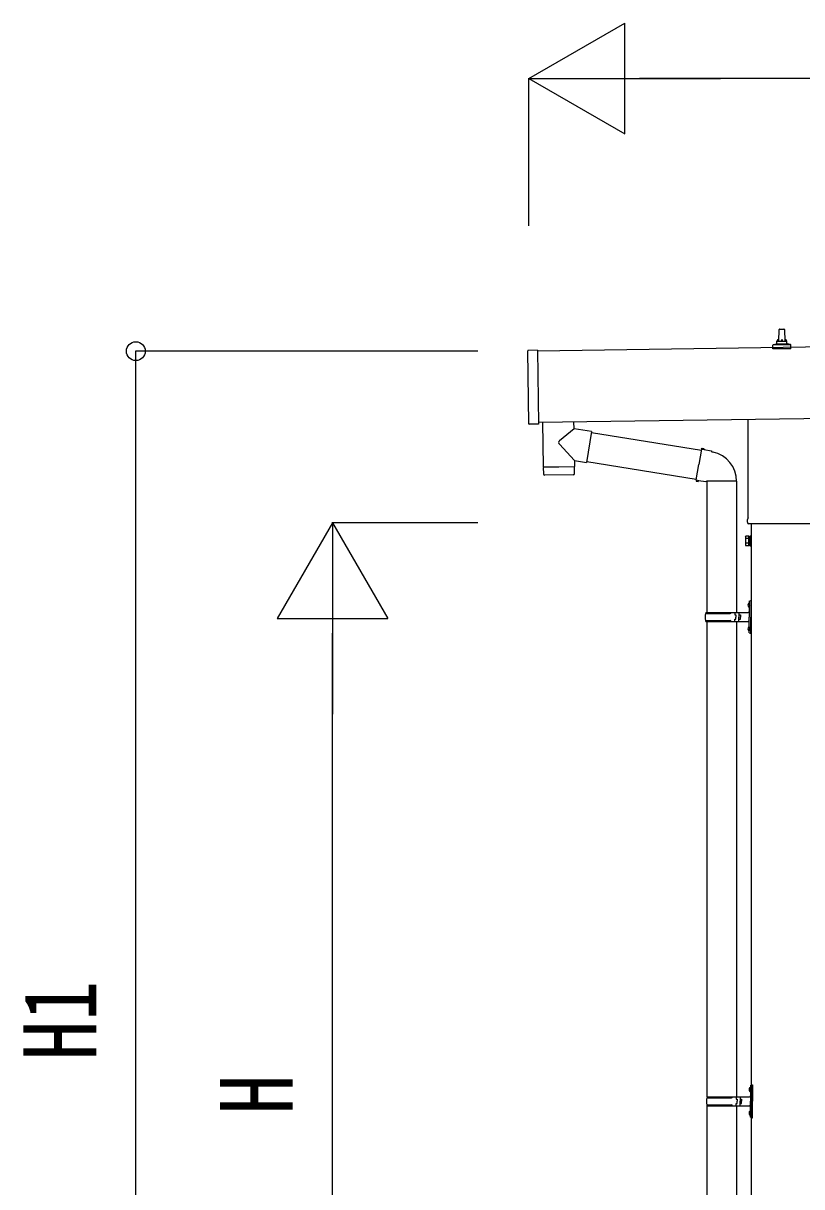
# Model space of a CAD drawing. Units: millimetres, scale not verified. Extents: x -18922 to 18922, y -13365 to 13365.
# Drawn here: x -9157 to -7573, y -5109 to -2741 of the extents above; entities that cross this region are included whole.
import ezdxf
from ezdxf.enums import TextEntityAlignment as Align

# ---------------------------------------------------------------- set-up
doc = ezdxf.new("R2010")
doc.units = ezdxf.units.MM
doc.header["$LTSCALE"] = 50
for name, color, linetype in [('0-5_YKK_13', 4, 'Continuous'), ('0-6_YKK_A1', 4, 'Continuous'), ('0-7_YKK_D', 6, 'Continuous')]:
    doc.layers.add(name, color=color, linetype=linetype)
doc.styles.add('ＭＳ ゴシック', font='')
doc.styles.get('ＭＳ ゴシック').set_extended_font_data('MS Gothic')

msp = doc.modelspace()

# ---------------------------------------------------------------- linework, layer by layer
at = {"layer": '0-5_YKK_13'}
for p, q in [((-7619.41, -3388.24), (-7618.68, -3364.71)), ((-7617.68, -3363.74), (-7609.14, -3363.74)), ((-7608.14, -3364.71), (-7607.41, -3388.24)), ((-8128.39, -3556.04), (-8130.51, -3408.05)), ((-8110.53, -3406.77), (-8129.52, -3407.04)), ((-7631.66, -3403.74), (-7631.66, -3396.02)), ((-7595.16, -3403.74), (-7631.66, -3403.74)), ((-7631.28, -3395.24), (-7595.54, -3395.24)), ((-7630.9, -3395.05), (-7624.18, -3393.42)), ((-7623.79, -3393.24), (-7603.03, -3393.24)), ((-7623.41, -3392.45), (-7623.41, -3388.24)), ((-7622.41, -3388.24), (-7604.41, -3388.24)), ((-7603.41, -3392.45), (-7603.41, -3388.24)), ((-7595.93, -3395.05), (-7602.65, -3393.42)), ((-7595.16, -3403.74), (-7595.16, -3396.02)), ((-7681.71, -3747.73), (-7681.71, -3547.08)), ((-8036.25, -3566.44), (-8066.02, -3590.68)), ((-8036.25, -3566.44), (-8036.46, -3552.14)), ((-8000.75, -3572.18), (-8036.25, -3566.44)), ((-8000.75, -3572.18), (-8010.92, -3635.06)), ((-8001.05, -3574.01), (-7777.28, -3609.64)), ((-8035.33, -3631.12), (-8066.2, -3598.01)), ((-7776.96, -3607.82), (-7782.49, -3639.18)), ((-7776.96, -3607.82), (-7775.82, -3605.84)), ((-7775.82, -3605.84), (-7772.25, -3606.46)), ((-7772.25, -3606.46), (-7771.84, -3608.81)), ((-7757.32, -3611.63), (-7755.64, -3613.26)), ((-7755.64, -3613.26), (-7753.52, -3613.71)), ((-8099.14, -3645.05), (-8098.72, -3658.1)), ((-8094.65, -3643.98), (-8094.62, -3644.98)), ((-8039.66, -3643.2), (-8039.66, -3644.2)), ((-8035.33, -3631.12), (-8010.92, -3635.06)), ((-8035.33, -3631.12), (-8035.16, -3643.13)), ((-8010.62, -3633.24), (-7787.7, -3668.73)), ((-7788.02, -3670.55), (-7782.49, -3639.18)), ((-8038.14, -3660.18), (-8095.68, -3661)), ((-7788.02, -3670.55), (-7787.62, -3672.8)), ((-7788.02, -3670.55), (-7782.87, -3671.37)), ((-7787.62, -3672.8), (-7784.06, -3673.43)), ((-7784.06, -3673.43), (-7782.87, -3671.37)), ((-7782.87, -3671.37), (-7768.27, -3673.68)), ((-7768.27, -3673.68), (-7766.06, -3672.7)), ((-7705.76, -3673.09), (-7766.95, -3673.09)), ((-7765.91, -3673.09), (-7765.91, -3940.51)), ((-7705.91, -3673.09), (-7705.91, -3940.51)), ((-7683.41, -3756.5), (-7683.41, -3751)), ((-7545.47, -3760), (-7681.35, -3760)), ((-7687.41, -3786), (-7686.65, -3784.68)), ((-7687.41, -3786), (-7687.41, -3803)), ((-7687.41, -3803), (-7686.65, -3804.31)), ((-7680.41, -3789.59), (-7686.65, -3789.59)), ((-7680.41, -3799.41), (-7686.65, -3799.41)), ((-7680.41, -3804.31), (-7686.65, -3804.31)), ((-7677.91, -3803.7), (-7680.41, -3803.7)), ((-7682.21, -3923.36), (-7680.17, -3924.36)), ((-7680.94, -3921.36), (-7680.31, -3921.36)), ((-7680.94, -3921.36), (-7680.94, -3929.66)), ((-7680.94, -3929.66), (-7680.31, -3929.66)), ((-7680.31, -3921.36), (-7680.31, -3929.66)), ((-7680.31, -3921.36), (-7679.91, -3921.76)), ((-7680.31, -3929.66), (-7679.91, -3929.26)), ((-7680.17, -3924.36), (-7679.56, -3925.51)), ((-7679.91, -3917.51), (-7676.91, -3916.01)), ((-7679.91, -3917.51), (-7679.91, -3949.51)), ((-7679.91, -3921.76), (-7679.91, -3929.26)), ((-7676.91, -3916.01), (-7676.91, -3949.51)), ((-7676.91, -3916.01), (-7675.91, -3916.01)), ((-7675.91, -3916.01), (-7675.91, -3949.51)), ((-7768.91, -3942.51), (-7718.58, -3942.51)), ((-7767.91, -3940.51), (-7681.91, -3940.51)), ((-7767.91, -3940.51), (-7767.91, -3942.51)), ((-7708.91, -3940.51), (-7708.91, -3945.01)), ((-7708.91, -3945.01), (-7706.91, -3945.01)), ((-7708.91, -3958.51), (-7708.91, -3954.01)), ((-7708.91, -3954.01), (-7706.91, -3954.01)), ((-7706.91, -3945.01), (-7706.91, -3949.51)), ((-7706.91, -3954.01), (-7706.91, -3949.51)), ((-7700.91, -3940.51), (-7700.91, -3949.51)), ((-7700.91, -3945.01), (-7697.91, -3945.01)), ((-7700.91, -3958.51), (-7700.91, -3949.51)), ((-7700.91, -3954.01), (-7697.91, -3954.01)), ((-7697.91, -3945.01), (-7697.91, -3949.51)), ((-7697.91, -3954.01), (-7697.91, -3949.51)), ((-7679.91, -3981.51), (-7679.91, -3949.51)), ((-7676.91, -3983.01), (-7676.91, -3949.51)), ((-7675.91, -3983.01), (-7675.91, -3949.51)), ((-7768.91, -3956.51), (-7718.58, -3956.51)), ((-7767.91, -3958.51), (-7767.91, -3956.51)), ((-7767.91, -3958.51), (-7681.91, -3958.51)), ((-7765.91, -3958.51), (-7765.91, -4926)), ((-7705.91, -3958.51), (-7705.91, -4926)), ((-7682.21, -3971.36), (-7680.17, -3972.36)), ((-7680.94, -3969.36), (-7680.31, -3969.36)), ((-7680.94, -3969.36), (-7680.94, -3977.66)), ((-7680.94, -3977.66), (-7680.31, -3977.66)), ((-7680.31, -3969.36), (-7680.31, -3977.66)), ((-7680.31, -3969.36), (-7679.91, -3969.76)), ((-7680.31, -3977.66), (-7679.91, -3977.26)), ((-7680.17, -3972.36), (-7679.56, -3973.51)), ((-7679.91, -3969.76), (-7679.91, -3977.26)), ((-7679.91, -3981.51), (-7676.91, -3983.01)), ((-7676.91, -3983.01), (-7675.91, -3983.01)), ((-7679.71, -4908.85), (-7677.67, -4909.85)), ((-7678.44, -4906.85), (-7677.81, -4906.85)), ((-7678.44, -4906.85), (-7678.44, -4915.15)), ((-7678.44, -4915.15), (-7677.81, -4915.15)), ((-7677.81, -4906.85), (-7677.81, -4915.15)), ((-7677.81, -4906.85), (-7677.41, -4907.25)), ((-7677.81, -4915.15), (-7677.41, -4914.75)), ((-7677.67, -4909.85), (-7677.06, -4911)), ((-7677.41, -4903), (-7674.41, -4901.5)), ((-7677.41, -4903), (-7677.41, -4935)), ((-7677.41, -4907.25), (-7677.41, -4914.75)), ((-7674.41, -4901.5), (-7674.41, -4935)), ((-7674.41, -4901.5), (-7673.41, -4901.5)), ((-7673.41, -4901.5), (-7673.41, -4935)), ((-7766.41, -4928), (-7716.08, -4928)), ((-7766.41, -4942), (-7716.08, -4942)), ((-7765.91, -4943.99), (-7765.91, -5848.5)), ((-7765.41, -4926), (-7679.41, -4926)), ((-7765.41, -4926), (-7765.41, -4928)), ((-7765.41, -4944), (-7765.41, -4942)), ((-7765.41, -4944), (-7679.41, -4944)), ((-7706.41, -4926), (-7706.41, -4930.5)), ((-7706.41, -4930.5), (-7704.41, -4930.5)), ((-7706.41, -4944), (-7706.41, -4939.5)), ((-7706.41, -4939.5), (-7704.41, -4939.5)), ((-7705.91, -4943.99), (-7705.91, -5848.5)), ((-7704.41, -4930.5), (-7704.41, -4935)), ((-7704.41, -4939.5), (-7704.41, -4935)), ((-7698.41, -4926), (-7698.41, -4935)), ((-7698.41, -4930.5), (-7695.41, -4930.5)), ((-7698.41, -4944), (-7698.41, -4935)), ((-7698.41, -4939.5), (-7695.41, -4939.5)), ((-7695.41, -4930.5), (-7695.41, -4935)), ((-7695.41, -4939.5), (-7695.41, -4935)), ((-7677.41, -4967), (-7677.41, -4935)), ((-7674.41, -4968.5), (-7674.41, -4935)), ((-7673.41, -4968.5), (-7673.41, -4935)), ((-7679.71, -4956.85), (-7677.67, -4957.85)), ((-7678.44, -4954.85), (-7677.81, -4954.85)), ((-7678.44, -4954.85), (-7678.44, -4963.15)), ((-7678.44, -4963.15), (-7677.81, -4963.15)), ((-7677.81, -4954.85), (-7677.81, -4963.15)), ((-7677.81, -4954.85), (-7677.41, -4955.25)), ((-7677.81, -4963.15), (-7677.41, -4962.75)), ((-7677.67, -4957.85), (-7677.06, -4959)), ((-7677.41, -4955.25), (-7677.41, -4962.75)), ((-7677.41, -4967), (-7674.41, -4968.5)), ((-7674.41, -4968.5), (-7673.41, -4968.5))]:
    msp.add_line(p, q, dxfattribs=at)
for points in [[(-8110.53, -3406.77), (-8108.39, -3556.75), (-8127.38, -3557.02)], [(-8100.45, -3553.06), (-8099.15, -3644.05), (-8035.16, -3643.13)], [(-7776.96, -3607.82), (-7771.84, -3608.81), (-7757.32, -3611.63)], [(-8035.18, -3657.19), (-8035.14, -3644.13), (-8099.14, -3645.05)], [(-7680.41, -3804.31), (-7680.41, -3784.68), (-7686.65, -3784.68)], [(-7680.41, -3803.7), (-7680.41, -3785.3), (-7677.91, -3785.3)], [(-7682.21, -3927.66), (-7680.17, -3926.66), (-7679.56, -3925.51)], [(-7682.21, -3975.66), (-7680.17, -3974.66), (-7679.56, -3973.51)], [(-7679.71, -4913.15), (-7677.67, -4912.15), (-7677.06, -4911)], [(-7679.71, -4961.15), (-7677.67, -4960.15), (-7677.06, -4959)]]:
    msp.add_lwpolyline(points, dxfattribs=at)
msp.add_lwpolyline([(-7677.91, -3805), (-7677.91, -3784), (-7675.91, -3784), (-7675.91, -3805)], close=True, dxfattribs=at)
for centre, radius, start, end in [((-7619.33, -3388.87), 4.13, 90, 171.17633), ((-7617.68, -3364.74), 1, 90, 178.60509), ((-7610.08, -3388.24), 4.83, 133.60282, 180), ((-7616.74, -3388.24), 4.83, 0, 46.39718), ((-7609.14, -3364.74), 1, 1.39491, 90), ((-7607.5, -3388.87), 4.13, 8.82367, 90), ((-8129.51, -3408.04), 1, 90.81845, 180.81845), ((-7630.66, -3396.02), 1, 103.62699, 180), ((-7624.41, -3392.45), 1, 283.62699, 0), ((-7622.41, -3389.24), 1, 90, 180), ((-7604.41, -3389.24), 1, 0, 90), ((-7602.41, -3392.45), 1, 180, 256.37301), ((-7596.16, -3396.02), 1, 0, 76.37301), ((-8127.39, -3556.02), 1, 180.81845, 270.81845), ((-8062.71, -3594.43), 5, 131.47396, 225.79244), ((-7766.06, -3672.7), 60.3, 359.62495, 78), ((-8095.72, -3658), 3, 181.81845, 270.86677), ((-8038.18, -3657.18), 3, 270.81845, 359.81845), ((-7679.41, -3751), 4, 125.09963, 180), ((-7679.41, -3756.5), 4, 180, 194.47751), ((-7679.41, -3756.5), 4, 194.47751, 241.04498), ((-7683.07, -3787.14), 4.34, 145.61575, 214.38425), ((-7671.17, -3794.5), 16.24, 162.41205, 197.58795), ((-7683.07, -3801.86), 4.34, 145.61575, 214.38425), ((-7676.61, -3925.51), 6, 136.21765, 223.78235), ((-7720.16, -3949.51), 49.25, 171.82876, 180.00002), ((-7720.16, -3949.51), 49.25, 180.00002, 188.17127), ((-7718.58, -3940.51), 2, 270, 359.99998), ((-7681.91, -3938.51), 2, 270, 359.99998), ((-7718.58, -3958.51), 2, 0.00005, 90.00004), ((-7676.61, -3973.51), 6, 136.21765, 223.78235), ((-7681.91, -3960.51), 2, 0.00005, 90.00004), ((-7674.11, -4911), 6, 136.21765, 223.78235), ((-7679.41, -4924), 2, 270, 359.99998), ((-7717.66, -4935), 49.25, 171.82876, 180.00002), ((-7717.66, -4935), 49.25, 180.00002, 188.17127), ((-7716.08, -4926), 2, 270, 359.99998), ((-7716.08, -4944), 2, 0.00005, 90.00004), ((-7679.41, -4946), 2, 0.00005, 90.00004), ((-7674.11, -4959), 6, 136.21765, 223.78235)]:
    msp.add_arc(centre, radius, start, end, dxfattribs=at)
at = {"layer": '0-6_YKK_A1'}
for p, q in [((-2723.47, -3331.23), (-8110.51, -3408.15)), ((-8108.44, -3553.17), (-2721.4, -3476.21)), ((-7675.91, -3760), (-7675.91, -6557.5))]:
    msp.add_line(p, q, dxfattribs=at)
at = {"layer": '0-7_YKK_D'}
for p, q in [((-8128, -2853.68), (-7933.15, -2741.18)), ((-7933.15, -2966.18), (-7933.15, -2741.18)), ((-8128, -3153.68), (-8128, -2852.68)), ((-8128, -2853.68), (-7933.15, -2966.18)), ((-8128, -2853.68), (-7738.29, -2853.68)), ((2468.01, -2853.68), (-7903, -2853.68)), ((-8231.93, -3408.49), (-8929, -3408.49)), ((-8928, -6057.5), (-8928, -3408.49)), ((-8528, -3757.5), (-8640.5, -3952.36)), ((-8231.93, -3757.5), (-8529, -3757.5)), ((-8528, -3757.5), (-8415.5, -3952.36)), ((-8528, -3757.5), (-8528, -4147.21)), ((-8640.5, -3952.36), (-8415.5, -3952.36)), ((-8528, -5832.5), (-8528, -3982.5))]:
    msp.add_line(p, q, dxfattribs=at)
msp.add_circle((-8928, -3408.49), 19.12, dxfattribs=at)

# ---------------------------------------------------------------- texts
at = {"layer": '0-7_YKK_D', "style": 'ＭＳ ゴシック', "width": 0.8}
for s, p in [('H1', (-8964, -4851.8)), ('H', (-8564, -4961.5))]:
    msp.add_text(s, height=148.5, rotation=90, dxfattribs=at).set_placement(p, align=Align.BOTTOM_LEFT)

doc.saveas('drawing.dxf')
